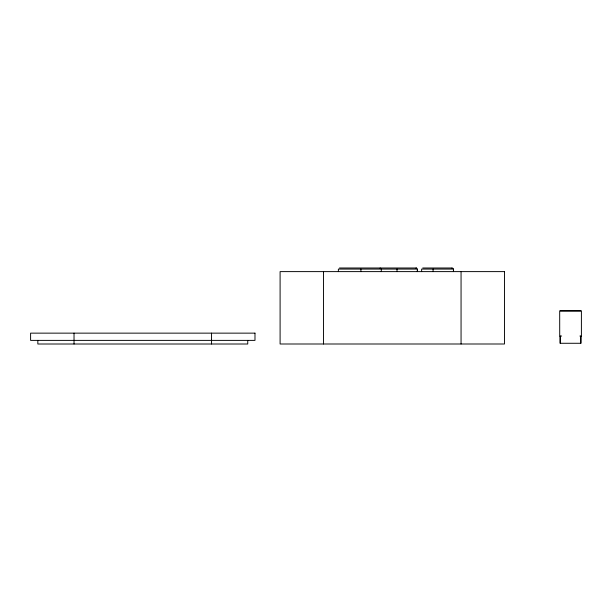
<?xml version="1.0" encoding="UTF-8"?>
<svg xmlns="http://www.w3.org/2000/svg" width="612" height="612" viewBox="0 0 612 612"><rect width="100%" height="100%" fill="white"/><g stroke="black" fill="none" stroke-linecap="round" stroke-linejoin="round"><path stroke-width="0.92" d="M580.903 336.195L580.88 343.278L560.11 343.278L560.095 336.225M580.834 336.195L580.819 343.278M339.469 267.995L379.792 267.995M381.085 267.995L415.892 267.995M422.716 267.995L451.931 267.995M417.369 269.081L417.369 271.613L417.407 269.081L338.382 269.081L338.382 271.613M453.431 269.081L453.431 271.613L453.469 269.081L421.622 269.081L421.622 271.613M560.057 310.705L581.025 310.705M561.632 336.042L559.712 336.042L559.689 311.072L581.4 311.072L581.4 336.042L579.885 336.042M560.263 336.195L560.286 343.278M461.058 271.613L461.058 343.998M433.089 269.081L433.089 271.613M397.02 269.081L397.02 271.613M381.299 269.081L381.299 271.613M360.912 269.081L360.912 271.613M323.526 271.613L323.526 343.998M247.745 340.387L247.745 344.005L37.837 344.005L37.837 340.387M211.553 333.142L211.553 344.005M74.029 333.142L74.029 344.005M380.71 268.263A1.461 1.408 88.7 0 0 380.006 268.11A1.461 1.415 90 0 1 380.748 268.263M416.106 268.11A1.469 1.423 90 0 1 416.818 268.263A1.469 1.423 88.1 0 0 416.145 268.11M451.924 268.148A1.492 1.446 86.2 0 1 453.071 268.393M504.487 271.613L280.097 271.613L280.097 343.998L504.487 343.998L504.487 271.613M254.982 333.142L30.6 333.142L30.6 340.387L254.982 340.387L254.982 333.142"/></g></svg>
